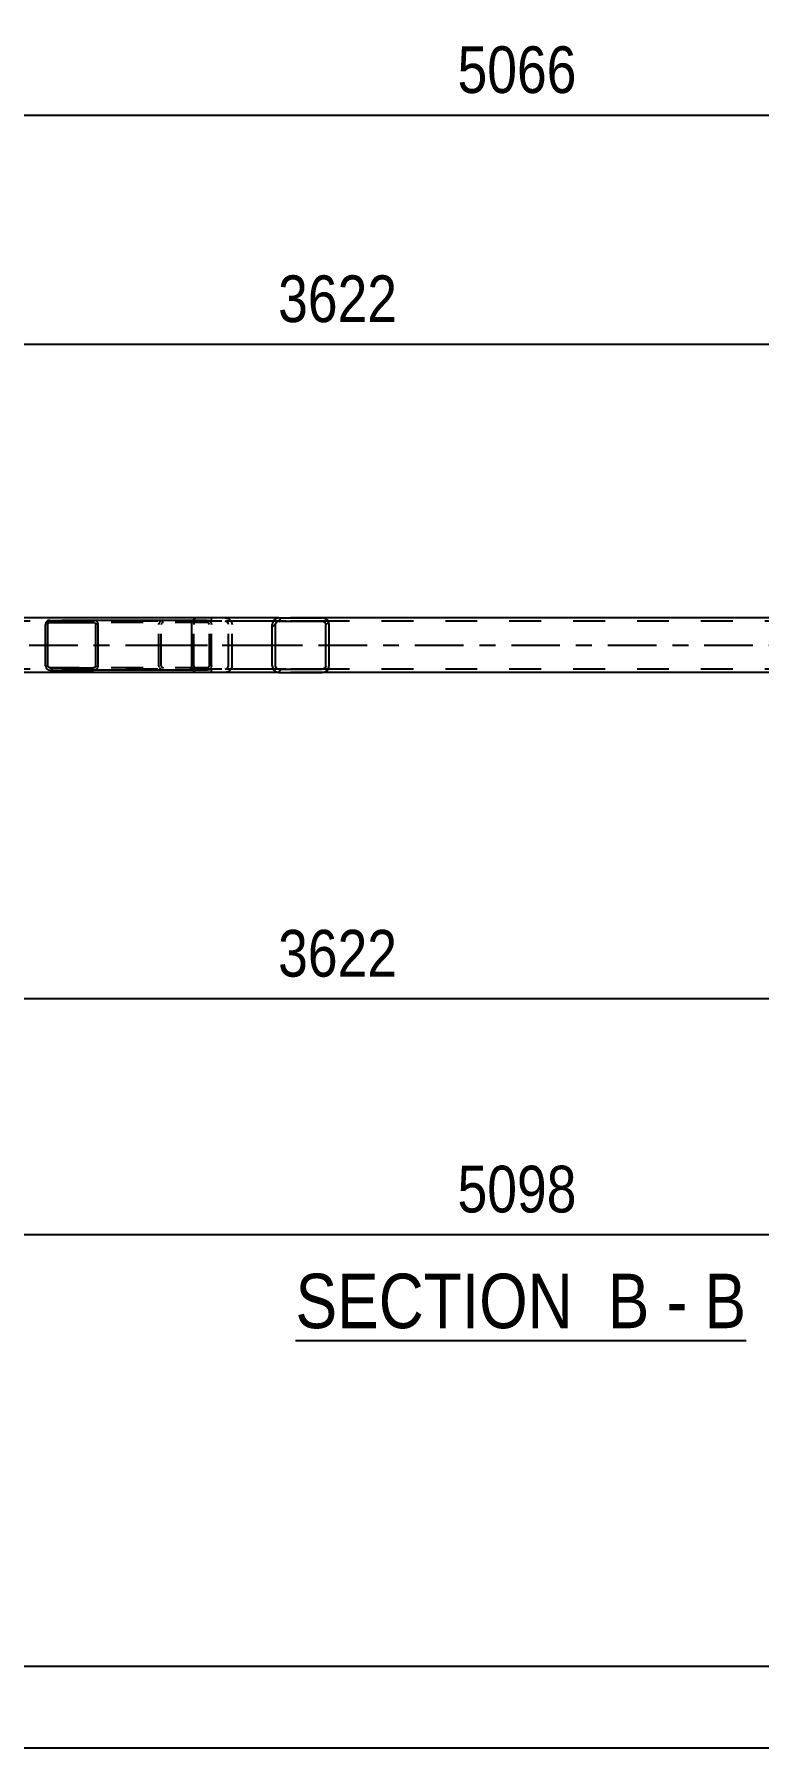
# Model space of a CAD drawing. Header units: millimetres. Extents: x 0 to 594, y 0 to 420.
# Drawn here: x 110.2 to 154.7, y 0 to 105.1 of the extents above; entities that cross this region are included whole.
import ezdxf

# ---------------------------------------------------------------- set-up
doc = ezdxf.new("R2010")
doc.units = ezdxf.units.MM
doc.linetypes.add('DXK_LINE_DOT2', pattern=[3.9198, 1.9599, -1.9599])
doc.linetypes.add('DXK_LINE_DOT3', pattern=[5.9187, 2.979, -0.9799, 0.9799, -0.9799])
doc.styles.add('Arial Narrow', font='ARIALN.TTF', dxfattribs={"height": 0.2})

# ---------------------------------------------------------------- blocks, each defined once
blk = doc.blocks.new('Unknown-570323116-1135')
at = {"color": 5, "linetype": 'Continuous'}
for p, q in [((5, 5), (589, 5)), ((0, 0), (594, 0))]:
    blk.add_line(p, q, dxfattribs=at)
blk = doc.blocks.new('Unknown-570323116-12 - 3235')
at = {"color": 6, "linetype": 'Continuous'}
blk.add_line((126.27, 24.98), (153.92, 24.98), dxfattribs=at)
at = {"color": 0, "linetype": 'Continuous'}
for points in [[(144.38, 25.73), (144.38, 29.23), (126.27, 29.23), (126.27, 25.73)], [(147.99, 25.73), (147.99, 29.23), (145.43, 29.23), (145.43, 25.73)], [(150.31, 25.73), (150.31, 29.23), (149.04, 29.23), (149.04, 25.73)], [(153.92, 25.73), (153.92, 29.23), (151.36, 29.23), (151.36, 25.73)]]:
    blk.add_wipeout(points, dxfattribs=at)
at = {"color": 7, "linetype": 'Continuous', "style": 'Arial Narrow'}
for s, p in [('SECTION ', (126.27, 25.73)), ('B', (145.43, 25.73)), ('B', (151.36, 25.73)), ('-', (149.04, 25.73))]:
    blk.add_text(s, height=3.34, dxfattribs=at).set_placement(p)
blk = doc.blocks.new('Part-570323116-3272 - 3235')
at = {"linetype": 'Continuous'}
h = blk.add_hatch(dxfattribs=at)
h.set_pattern_fill('', scale=0.7, style=0, pattern_type=0)
h.set_pattern_definition([(45, (114.1398, 68.9794), (-1.5715, 1.5715), [])])
h.paths.add_polyline_path([(114.16, 68.88), (114.14, 68.98), (114.08, 69.07), (113.99, 69.12), (113.88, 69.14), (111.2, 69.14), (111.09, 69.12), (111, 69.07), (110.94, 68.98), (110.92, 68.88), (110.92, 66.36), (110.94, 66.26), (111, 66.17), (111.09, 66.11), (111.2, 66.09), (113.88, 66.09), (113.99, 66.11), (114.08, 66.17), (114.14, 66.26), (114.16, 66.36)])
h.paths.add_polyline_path([(114.01, 66.31), (113.98, 66.27), (113.93, 66.24), (113.88, 66.23), (111.2, 66.23), (111.15, 66.24), (111.1, 66.27), (111.07, 66.31), (111.06, 66.36), (111.06, 68.88), (111.07, 68.93), (111.1, 68.97), (111.15, 69), (111.2, 69.01), (113.88, 69.01), (113.93, 69), (113.98, 68.97), (114.01, 68.93), (114.02, 68.88), (114.02, 66.36)])
at = {"color": 2, "linetype": 'Continuous'}
for p, q in [((110.94, 68.98), (110.92, 68.88)), ((110.92, 66.36), (110.92, 68.88)), ((111.06, 68.88), (111.07, 68.93)), ((111.06, 66.36), (111.06, 68.88)), ((111.07, 68.93), (111.1, 68.97)), ((111.2, 69.14), (111.09, 69.12)), ((111.1, 68.97), (111.15, 69)), ((111.15, 69), (111.2, 69.01)), ((111.2, 69.14), (113.88, 69.14)), ((111.2, 69.01), (113.88, 69.01)), ((119.97, 69.14), (113.88, 69.14)), ((113.99, 69.12), (113.88, 69.14)), ((113.88, 69.01), (113.93, 69)), ((113.93, 69), (113.98, 68.97)), ((113.98, 68.97), (114.01, 68.93)), ((114.01, 68.93), (114.02, 68.88)), ((114.02, 66.36), (114.02, 68.88)), ((114.16, 68.88), (114.14, 68.98)), ((114.16, 66.36), (114.16, 68.88)), ((110.92, 66.36), (110.94, 66.26)), ((111.07, 66.31), (111.06, 66.36)), ((111.1, 66.27), (111.07, 66.31)), ((111.15, 66.24), (111.1, 66.27)), ((111.2, 66.23), (111.15, 66.24)), ((111.2, 66.23), (113.88, 66.23)), ((113.93, 66.24), (113.88, 66.23)), ((113.98, 66.27), (113.93, 66.24)), ((114.01, 66.31), (113.98, 66.27)), ((114.02, 66.36), (114.01, 66.31)), ((114.14, 66.26), (114.16, 66.36)), ((111.09, 66.11), (111.2, 66.09)), ((111.2, 66.09), (113.88, 66.09)), ((113.88, 66.09), (113.99, 66.11)), ((119.97, 66.09), (113.88, 66.09))]:
    blk.add_line(p, q, dxfattribs=at)
at = {"color": 7, "linetype": 'DXK_LINE_DOT2'}
for p, q in [((113.88, 69.14), (111.2, 69.14)), ((120.84, 69.01), (111.2, 69.01)), ((117.87, 68.88), (117.9, 68.98)), ((117.87, 66.36), (117.87, 68.88)), ((118.03, 68.93), (118.02, 68.88)), ((118.02, 66.36), (118.02, 68.88)), ((118.06, 68.97), (118.03, 68.93)), ((118.05, 69.12), (118.16, 69.14)), ((118.1, 69), (118.06, 68.97)), ((118.16, 69.01), (118.1, 69)), ((120.84, 69.14), (119.97, 69.14)), ((120.84, 69.14), (120.94, 69.12)), ((120.89, 69), (120.84, 69.01)), ((120.94, 68.97), (120.89, 69)), ((120.97, 68.93), (120.94, 68.97)), ((120.98, 68.88), (120.97, 68.93)), ((120.98, 66.36), (120.98, 68.88)), ((121.1, 68.98), (121.12, 68.88)), ((121.12, 66.36), (121.12, 68.88)), ((120.84, 66.23), (111.2, 66.23)), ((117.9, 66.26), (117.87, 66.36)), ((118.02, 66.36), (118.03, 66.31)), ((118.03, 66.31), (118.06, 66.27)), ((118.06, 66.27), (118.07, 66.26)), ((118.07, 66.26), (118.1, 66.24)), ((118.1, 66.24), (118.16, 66.23)), ((120.84, 66.23), (120.89, 66.24)), ((120.89, 66.24), (120.94, 66.27)), ((120.94, 66.27), (120.97, 66.31)), ((120.97, 66.31), (120.98, 66.36)), ((121.12, 66.35), (121.1, 66.26)), ((121.12, 66.36), (121.12, 66.35)), ((113.88, 66.09), (111.2, 66.09)), ((118.16, 66.09), (118.05, 66.11)), ((120.84, 66.09), (119.97, 66.09)), ((120.94, 66.11), (120.84, 66.09))]:
    blk.add_line(p, q, dxfattribs=at)
at = {"color": 2, "linetype": 'Continuous'}
for centre, start, end in [((111.19, 68.87), 110.7584, 155.6801), ((113.89, 68.87), 24.32, 69.2417), ((111.19, 66.37), 204.32, 249.2417), ((113.89, 66.37), 290.7584, 335.6801)]:
    blk.add_arc(centre, 0.276, start, end, dxfattribs=at)
at = {"color": 7, "linetype": 'DXK_LINE_DOT2'}
for centre, start, end in [((118.15, 68.87), 110.7584, 155.6801), ((120.85, 68.87), 24.32, 69.2417), ((118.15, 66.37), 204.32, 249.2417), ((120.85, 66.37), 290.7584, 335.6801)]:
    blk.add_arc(centre, 0.276, start, end, dxfattribs=at)
blk = doc.blocks.new('Part-570323116-3241 - 3235')
at = {"linetype": 'Continuous'}
h = blk.add_hatch(dxfattribs=at)
h.set_pattern_fill('', scale=0.7, style=0, pattern_type=0)
h.set_pattern_definition([(45, (128.2947, 69.0387), (-1.5715, 1.5715), [])])
h.paths.add_polyline_path([(128.33, 68.89), (128.29, 69.04), (128.2, 69.17), (128.07, 69.26), (127.91, 69.29), (125.25, 69.29), (125.09, 69.26), (124.96, 69.17), (124.87, 69.04), (124.84, 68.89), (124.84, 66.35), (124.87, 66.2), (124.96, 66.07), (125.09, 65.98), (125.25, 65.95), (127.91, 65.95), (128.07, 65.98), (128.2, 66.07), (128.29, 66.2), (128.33, 66.35)])
h.paths.add_polyline_path([(128.1, 66.28), (128.06, 66.21), (127.99, 66.17), (127.91, 66.15), (125.25, 66.15), (125.17, 66.17), (125.11, 66.21), (125.06, 66.28), (125.04, 66.35), (125.04, 68.89), (125.06, 68.96), (125.11, 69.03), (125.17, 69.07), (125.25, 69.09), (127.91, 69.09), (127.99, 69.07), (128.06, 69.03), (128.1, 68.96), (128.12, 68.89), (128.12, 66.35)])
at = {"color": 2, "linetype": 'Continuous'}
for p, q in [((119.91, 68.89), (119.93, 69.04)), ((119.91, 66.35), (119.91, 68.89)), ((119.93, 69.04), (119.98, 69.17)), ((119.98, 69.17), (120.05, 69.26)), ((120.05, 69.26), (120.14, 69.29)), ((125.25, 69.29), (120.14, 69.29)), ((124.87, 69.04), (124.84, 68.89)), ((124.84, 66.35), (124.84, 68.89)), ((125.04, 68.89), (125.06, 68.96)), ((125.04, 66.35), (125.04, 68.89)), ((125.06, 68.96), (125.11, 69.03)), ((125.25, 69.29), (125.09, 69.26)), ((125.11, 69.03), (125.17, 69.07)), ((125.17, 69.07), (125.25, 69.09)), ((125.25, 69.29), (127.91, 69.29)), ((125.25, 69.09), (127.91, 69.09)), ((128.07, 69.26), (127.91, 69.29)), ((127.91, 69.09), (127.99, 69.07)), ((127.99, 69.07), (128.06, 69.03)), ((128.06, 69.03), (128.1, 68.96)), ((128.1, 68.96), (128.12, 68.89)), ((128.12, 66.35), (128.12, 68.89)), ((128.33, 68.89), (128.29, 69.04)), ((128.33, 66.35), (128.33, 68.89)), ((119.93, 66.2), (119.91, 66.35)), ((124.84, 66.35), (124.87, 66.2)), ((125.06, 66.28), (125.04, 66.35)), ((125.11, 66.21), (125.06, 66.28)), ((125.17, 66.17), (125.11, 66.21)), ((128.06, 66.21), (127.99, 66.17)), ((128.1, 66.28), (128.06, 66.21)), ((128.12, 66.35), (128.1, 66.28)), ((128.29, 66.2), (128.33, 66.35)), ((119.98, 66.07), (119.93, 66.2)), ((120.05, 65.98), (119.98, 66.07)), ((120.14, 65.95), (120.05, 65.98)), ((125.25, 65.95), (120.14, 65.95)), ((125.09, 65.98), (125.25, 65.95)), ((125.25, 66.15), (125.17, 66.17)), ((125.25, 66.15), (127.91, 66.15)), ((125.25, 65.95), (127.91, 65.95)), ((127.99, 66.17), (127.91, 66.15)), ((127.91, 65.95), (128.07, 65.98))]:
    blk.add_line(p, q, dxfattribs=at)
at = {"color": 7, "linetype": 'DXK_LINE_DOT2'}
for p, q in [((120.03, 68.96), (120.02, 68.89)), ((120.02, 66.35), (120.02, 68.89)), ((120.06, 69.03), (120.03, 68.96)), ((120.09, 69.07), (120.06, 69.03)), ((120.14, 69.09), (120.09, 69.07)), ((127.91, 69.09), (120.14, 69.09)), ((121.12, 69.09), (121.12, 69.29)), ((121.95, 69.29), (122.11, 69.26)), ((122.03, 69.07), (121.95, 69.09)), ((122.1, 69.03), (122.03, 69.07)), ((122.14, 68.96), (122.1, 69.03)), ((122.16, 68.89), (122.14, 68.96)), ((122.16, 66.35), (122.16, 68.89)), ((122.34, 69.04), (122.37, 68.89)), ((122.37, 66.35), (122.37, 68.89)), ((127.91, 69.29), (125.25, 69.29)), ((120.02, 66.35), (120.03, 66.28)), ((120.03, 66.28), (120.06, 66.21)), ((120.06, 66.21), (120.09, 66.17)), ((122.03, 66.17), (122.1, 66.21)), ((122.1, 66.21), (122.14, 66.28)), ((122.14, 66.28), (122.16, 66.35)), ((122.37, 66.35), (122.34, 66.2)), ((120.09, 66.17), (120.14, 66.15)), ((127.91, 66.15), (120.14, 66.15)), ((121.95, 65.95), (120.14, 65.95)), ((121.12, 65.95), (121.12, 66.15)), ((121.95, 66.15), (122.03, 66.17)), ((122.11, 65.98), (121.95, 65.95)), ((127.91, 65.95), (125.25, 65.95))]:
    blk.add_line(p, q, dxfattribs=at)
at = {"color": 7, "linetype": 'DXK_LINE_DOT3'}
blk.add_line((117.88, 67.62), (126.58, 67.62), dxfattribs=at)
at = {"color": 7, "linetype": 'DXK_LINE_DOT2'}
for centre, start, end in [((121.96, 68.87), 23.8494, 68.8059), ((121.96, 66.37), 291.1941, 336.1506)]:
    blk.add_arc(centre, 0.41, start, end, dxfattribs=at)
at = {"color": 2, "linetype": 'Continuous'}
for centre, start, end in [((125.24, 68.87), 111.1941, 156.1506), ((127.92, 68.87), 23.8494, 68.8059), ((125.24, 66.37), 203.8494, 248.8059), ((127.92, 66.37), 291.1941, 336.1506)]:
    blk.add_arc(centre, 0.41, start, end, dxfattribs=at)
blk = doc.blocks.new('Part-570323116-3327 - 3235')
at = {"color": 2, "linetype": 'Continuous'}
for p, q in [((120.14, 69.29), (68.49, 69.29)), ((188.56, 69.29), (127.91, 69.29)), ((120.14, 65.95), (68.49, 65.95)), ((188.56, 65.95), (127.91, 65.95))]:
    blk.add_line(p, q, dxfattribs=at)
at = {"color": 7, "linetype": 'DXK_LINE_DOT2'}
for p, q in [((204.06, 69.09), (68.49, 69.09)), ((127.91, 69.29), (120.14, 69.29)), ((204.06, 66.15), (68.49, 66.15)), ((127.91, 65.95), (120.14, 65.95))]:
    blk.add_line(p, q, dxfattribs=at)
at = {"color": 7, "linetype": 'DXK_LINE_DOT3'}
blk.add_line((68.49, 67.62), (204.06, 67.62), dxfattribs=at)
blk = doc.blocks.new('StraightDimension-570323116-3420 - 3235')
at = {"color": 7, "linetype": 'Continuous'}
blk.add_line((68.49, 100.13), (211.26, 100.13), dxfattribs=at)
at = {"color": 0}
blk.add_wipeout([(144.13, 100.88), (144.13, 105.08), (135.61, 105.08), (135.61, 100.88)], dxfattribs=at)
at = {"color": 3, "style": 'Arial Narrow'}
blk.add_text('5066', height=2.863, dxfattribs=at).set_placement((136.21, 101.48))
blk = doc.blocks.new('StraightDimension-570323116-6108 - 3235')
at = {"color": 7, "linetype": 'Continuous'}
blk.add_line((68.49, 86.08), (189.22, 86.08), dxfattribs=at)
at = {"color": 0}
blk.add_wipeout([(133.11, 86.83), (133.11, 91.03), (124.6, 91.03), (124.6, 86.83)], dxfattribs=at)
at = {"color": 3, "style": 'Arial Narrow'}
blk.add_text('3622', height=2.863, dxfattribs=at).set_placement((125.2, 87.43))
blk = doc.blocks.new('StraightDimension-570323116-3454 - 3235')
at = {"color": 7, "linetype": 'Continuous'}
blk.add_line((67.95, 31.48), (211.79, 31.48), dxfattribs=at)
at = {"color": 0}
blk.add_wipeout([(144.13, 32.23), (144.13, 36.43), (135.61, 36.43), (135.61, 32.23)], dxfattribs=at)
at = {"color": 3, "style": 'Arial Narrow'}
blk.add_text('5098', height=2.863, dxfattribs=at).set_placement((136.21, 32.83))
blk = doc.blocks.new('StraightDimension-570323116-6073 - 3235')
at = {"color": 7, "linetype": 'Continuous'}
blk.add_line((68.49, 45.94), (189.22, 45.94), dxfattribs=at)
at = {"color": 0}
blk.add_wipeout([(133.11, 46.69), (133.11, 50.89), (124.6, 50.89), (124.6, 46.69)], dxfattribs=at)
at = {"color": 3, "style": 'Arial Narrow'}
blk.add_text('3622', height=2.863, dxfattribs=at).set_placement((125.2, 47.29))

msp = doc.modelspace()

# ---------------------------------------------------------------- block references
for name in ['Unknown-570323116-1135', 'Part-570323116-3327 - 3235', 'Part-570323116-3272 - 3235', 'Part-570323116-3241 - 3235']:
    msp.add_blockref(name, (0, 0))

# ---------------------------------------------------------------- next in the draw order: block references
for name in ['StraightDimension-570323116-3420 - 3235', 'Unknown-570323116-12 - 3235']:
    msp.add_blockref(name, (0, 0))

# ---------------------------------------------------------------- next in the draw order: block references
for name in ['StraightDimension-570323116-6108 - 3235', 'StraightDimension-570323116-3454 - 3235']:
    msp.add_blockref(name, (0, 0))

# ---------------------------------------------------------------- next in the draw order: block references
msp.add_blockref('StraightDimension-570323116-6073 - 3235', (0, 0))

doc.saveas('drawing.dxf')
